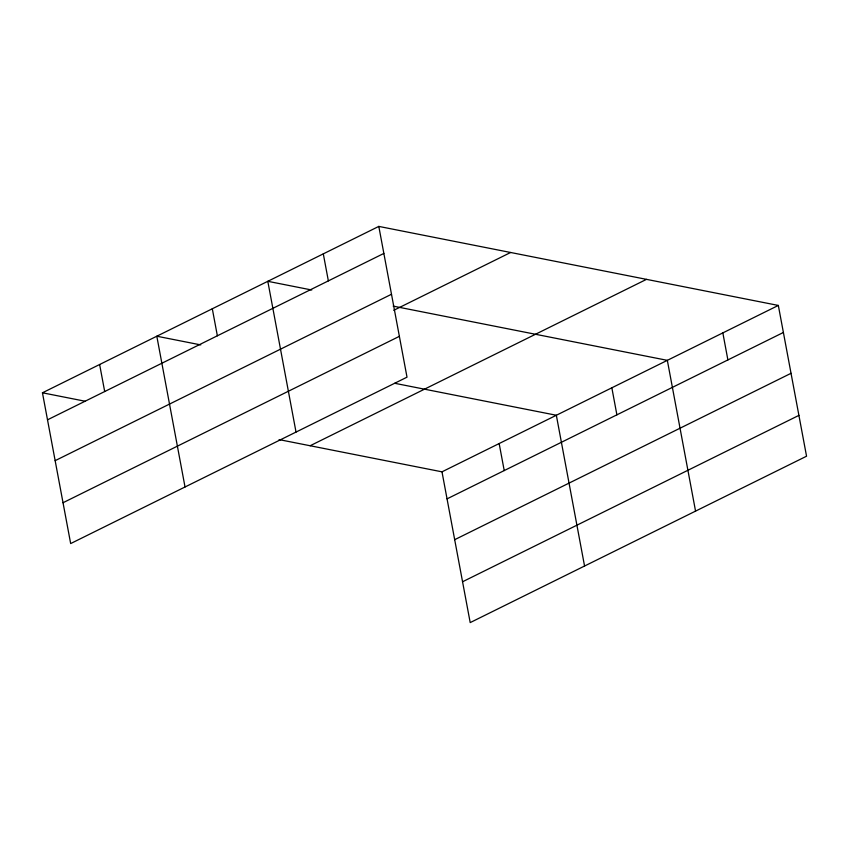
<?xml version="1.0" encoding="UTF-8"?>
<svg xmlns="http://www.w3.org/2000/svg" width="849" height="849" viewBox="0 0 849 849"><rect width="100%" height="100%" fill="white"/><g stroke="black" fill="none" stroke-linecap="round" stroke-linejoin="round"><path stroke-width="1.27" d="M378.803 226.407L407.011 377.168L70.669 543.562L42.45 392.79L378.803 226.407L778.331 305.438L806.55 456.21L470.197 622.593L441.989 471.832L279.088 439.602M47.512 419.82L383.854 253.427M55.153 460.657L391.495 294.263M393.745 310.309L510.642 252.482M63.028 502.725L399.37 336.342M310.14 445.746L646.492 279.363M441.989 471.832L778.331 305.438M447.041 498.862L783.394 332.468M454.682 539.688L791.035 373.305M462.556 581.767L798.909 415.373M311.753 290.008L267.806 281.306L296.025 432.077M393.183 306.118L667.335 360.347L695.554 511.119M200.757 344.906L156.81 336.215L185.029 486.986M394.743 383.292L556.339 415.257L584.558 566.028M42.45 392.79L85.102 401.227M722.839 332.893L727.89 359.923M611.842 387.802L616.894 414.832M499.159 443.539L504.221 470.569M323.299 253.851L328.361 280.881M212.303 308.76L217.365 335.79M99.63 364.508L104.692 391.527"/></g></svg>
